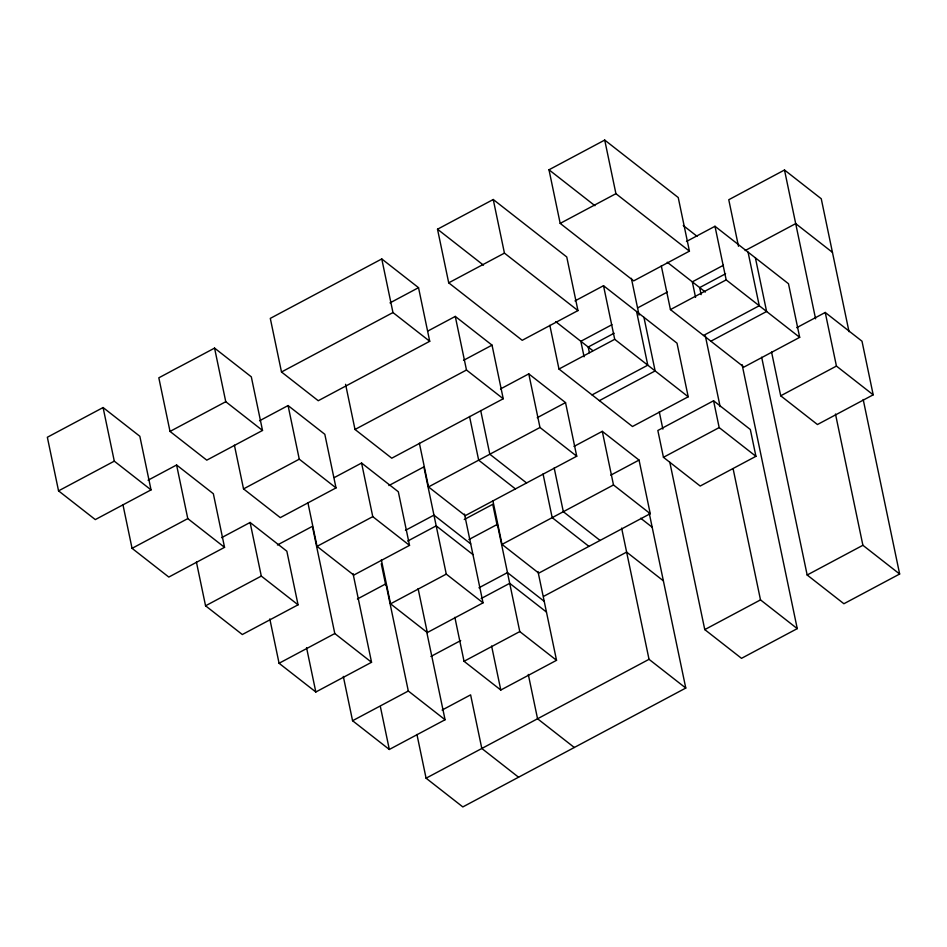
<?xml version="1.0" encoding="UTF-8"?>
<svg xmlns="http://www.w3.org/2000/svg" width="947" height="947" viewBox="0 0 947 947"><rect width="100%" height="100%" fill="white"/><g stroke="black" fill="none" stroke-linecap="round" stroke-linejoin="round"><path stroke-width="1.42" d="M103.093 407.541L47.35 437.254L58.548 490.866L95.304 519.595L151.035 489.883L139.836 436.271L103.093 407.541L114.291 461.153L151.035 489.883M214.567 348.105L158.824 377.817L170.022 431.43L206.777 460.159L262.52 430.447L251.31 376.835L214.567 348.105L225.765 401.717L262.52 430.447M381.771 258.945L270.297 318.381L281.496 371.993L318.251 400.723L429.725 341.287L418.527 287.675L381.771 258.945L392.969 312.557L429.725 341.287M437.514 229.221L493.245 199.509L566.756 256.968L577.954 310.58L522.211 340.304L448.712 282.833L437.514 229.221L483.455 265.148M548.988 169.785L604.719 140.073L678.23 197.532L689.428 251.144L633.697 280.868L560.186 223.397L548.988 169.785L594.929 205.7M390.01 302.886L418.527 287.675M58.548 490.866L114.291 461.153M170.022 431.43L225.765 401.717M281.496 371.993L392.969 312.557M448.712 282.833L504.443 253.121L577.954 310.58M560.186 223.397L615.929 193.685L689.428 251.144M148.075 480.212L176.592 465.001L213.347 493.742L224.546 547.342L168.803 577.066L132.059 548.337L122.921 504.597M259.549 420.776L288.066 405.565L324.821 434.294L336.019 487.906L280.288 517.63L243.533 488.901L234.394 445.161M428.056 330.929L455.282 316.416L492.038 345.146L503.236 398.758L391.762 458.194L355.007 429.465L345.572 384.316M849.021 331.687L821.25 198.752L784.495 170.01L728.764 199.734L738.482 246.291M463.521 360.345L492.038 345.146M574.995 300.909L603.511 285.71L677.01 343.169L688.209 396.781L632.478 426.505L558.967 369.034L549.828 325.306M686.468 241.473L714.985 226.274L788.484 283.733L799.682 337.345L743.951 367.069L670.44 309.598L661.302 265.858M132.059 548.337L187.79 518.613L224.546 547.342M243.533 488.901L299.264 459.177L336.019 487.906M355.007 429.465L466.48 370.017L503.236 398.758M637.568 307.941L667.375 292.043M745.147 250.576L795.693 223.622L832.449 252.364M611.951 324.703L580.842 341.287L584.086 356.806M723.425 265.255L692.316 281.851L695.56 297.37M221.586 537.671L250.103 522.472L286.846 551.201L298.056 604.813L242.314 634.537L205.558 605.796L196.42 562.068M334.35 477.548L361.576 463.036L398.32 491.765L409.53 545.377L353.787 575.089L317.032 546.36L307.893 502.632M500.49 388.968L528.781 373.876L565.537 402.605L576.735 456.217L465.261 515.653L428.506 486.924L419.379 443.184M614.118 333.214L588.194 347.028L589.377 352.675M725.591 273.766L699.667 287.592L701.147 294.647M558.967 369.034L614.71 339.322L688.209 396.781M670.44 309.598L726.183 279.886L799.682 337.345M277.412 544.987L312.403 526.331L334.8 633.543L371.555 662.284L315.825 691.997L279.069 663.267L269.812 618.947M388.886 485.551L423.877 466.883L446.274 574.107L483.029 602.837L427.298 632.56L390.543 603.831L381.345 559.831M537.245 417.698L565.537 402.605M592.053 394.899L647.784 365.175L636.585 311.563M703.526 335.463L759.257 305.739L748.059 252.127M205.558 605.796L261.301 576.084L298.056 604.813M317.032 546.36L372.775 516.648L409.53 545.377M428.506 486.924L539.979 427.488L576.735 456.217M599.392 400.64L655.135 370.928L643.936 317.316M710.877 341.204L766.608 311.492L755.41 257.88M405.446 530.344L433.963 515.132L470.706 543.874M573.989 446.428L602.292 431.347L639.047 460.076L650.246 513.688L538.772 573.124L502.017 544.395L492.878 500.655M796.723 327.674L825.239 312.463L861.995 341.204L873.193 394.816L817.45 424.528L780.707 395.799L771.568 352.059M407.683 541.068L436.2 525.857L472.955 554.587M464.231 519.524L492.748 504.313L497.234 525.763M713.576 400.782L657.845 430.494L663.445 457.306L700.2 486.036L755.931 456.312L750.332 429.512L713.576 400.782L719.175 427.582L755.931 456.312M357.398 599.001L385.914 583.79L408.311 691.014L445.066 719.744L389.324 749.468L352.568 720.726L343.311 676.407M468.872 539.553L497.388 524.354L519.785 631.578L556.54 660.308L500.797 690.032L464.042 661.29L454.856 617.302M610.744 475.169L639.047 460.076M663.445 457.306L719.175 427.582M279.069 663.267L334.8 633.543M390.543 603.831L446.274 574.107M502.017 544.395L613.49 484.959L650.246 513.688M780.707 395.799L836.438 366.075L873.193 394.816M478.945 587.803L507.462 572.604L544.217 601.333M481.183 598.528L509.699 583.328L546.455 612.058M430.897 656.46L460.716 640.563M543.673 596.338L626.63 552.101L663.385 580.831M352.568 720.726L408.311 691.014M464.042 661.29L519.785 631.578M442.095 710.072L470.612 694.861L481.81 748.473L518.565 777.215M426.079 778.197L649.026 659.325L685.782 688.055L462.834 806.927L426.079 778.197L416.94 734.458M704.769 629.601L760.5 599.889L797.256 628.619L741.513 658.331L704.769 629.601L669.813 462.278M807.164 575.007L862.895 545.283L899.65 574.024L843.907 603.736L807.164 575.007L761.66 357.197M683.249 225.504L697.039 236.288M667.233 262.224L705.373 292.055M555.759 321.672L592.763 350.603M640.693 518.246L652.175 527.219M526.579 482.97L489.824 454.229L480.685 410.501M600.078 540.429L563.323 511.7L554.184 467.96M515.428 488.912L478.673 460.183L469.534 416.443M588.927 546.372L552.184 517.642L543.045 473.914M574.308 747.491L537.553 718.761L528.296 674.442M863.191 399.492L899.65 574.024M825.239 312.463L836.438 366.075M784.495 170.01L815.592 318.831M835.479 414.028L862.895 545.283M714.985 226.274L726.183 279.886M742.105 364.654L797.256 628.619M705.361 335.925L720.122 406.594M733.085 468.623L760.5 599.889M604.719 140.073L615.929 193.685M631.377 278.311L639.071 315.15M659.266 411.791L662.876 429.109M603.511 285.71L614.71 339.322M649.228 513.12L685.782 688.055M602.292 431.347L613.49 484.959M621.623 528.118L649.026 659.325M493.245 199.509L504.443 253.121M528.781 373.876L539.979 427.488M537.991 571.538L556.54 660.308M455.282 316.416L466.48 370.017M464.48 514.067L483.029 602.837M491.611 646.032L500.797 690.032M418.101 588.572L427.298 632.56M426.541 631.104L445.066 719.744M361.576 463.036L372.775 516.648M381.274 563.749L385.76 585.199M353.042 573.645L371.555 662.284M380.363 706.58L389.324 749.468M288.066 405.565L299.264 459.177M306.556 647.677L315.825 691.997M250.103 522.472L261.301 576.084M176.592 465.001L187.79 518.613"/></g></svg>
